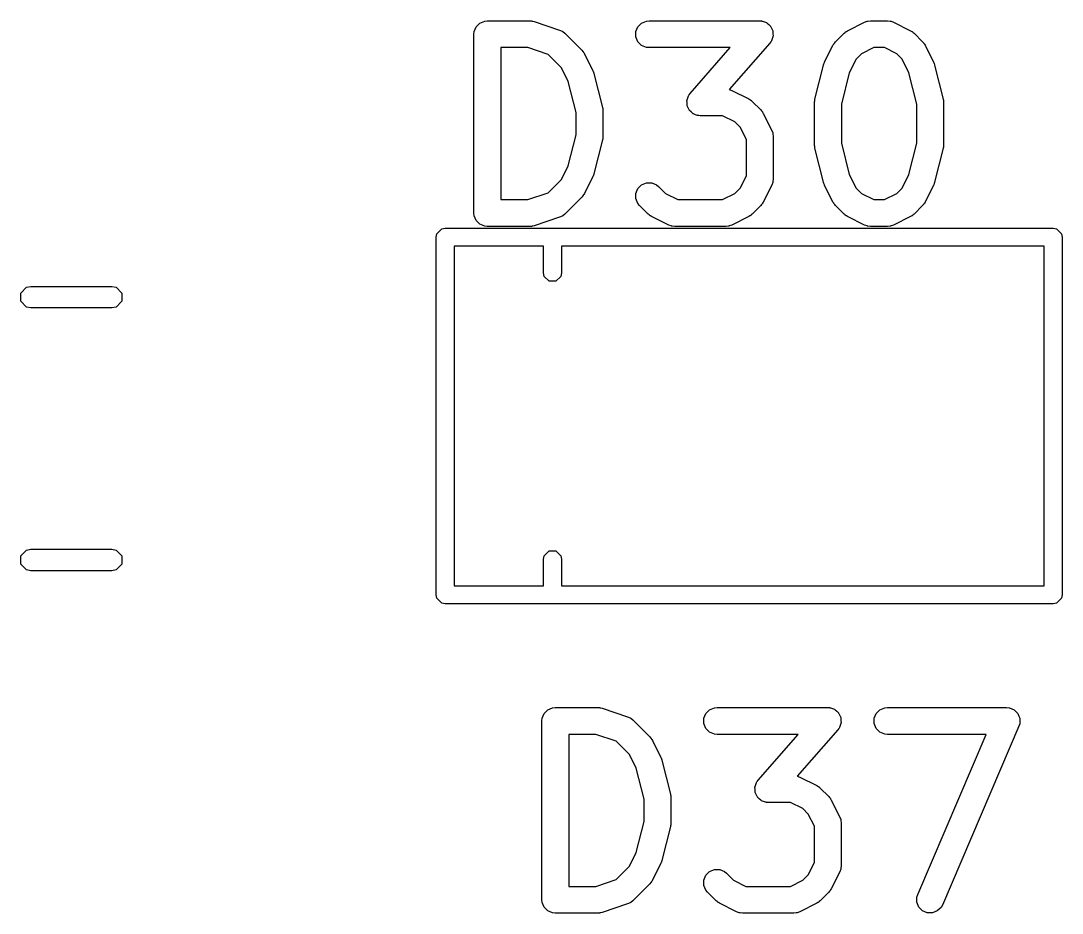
# Model space of a CAD drawing. Header units: inches. Extents: x 1.31 to 5.24, y -7.02 to -1.13.
# Drawn here: x 4.5739 to 4.8031, y -2.239 to -2.0425 of the extents above; entities that cross this region are included whole.
import ezdxf

# ---------------------------------------------------------------- set-up
doc = ezdxf.new("R2010")
doc.units = ezdxf.units.IN
doc.header["$MEASUREMENT"] = 0
doc.layers.add('F.Silkscreen', color=41, linetype='CONTINUOUS', true_color=0xf2eda1)

msp = doc.modelspace()

# ---------------------------------------------------------------- linework, layer by layer
at = {"layer": 'F.Silkscreen', "linetype": 'CONTINUOUS'}
for p, q in [((4.67371, -2.04489), (4.67415, -2.04382)), ((4.67415, -2.04382), (4.67496, -2.04301)), ((4.67496, -2.04301), (4.67603, -2.04257)), ((4.67603, -2.04257), (4.6766, -2.04251)), ((4.6766, -2.04251), (4.68598, -2.04251)), ((4.68598, -2.04251), (4.68627, -2.04254)), ((4.68627, -2.04254), (4.68635, -2.04254)), ((4.68635, -2.04254), (4.68645, -2.04256)), ((4.68645, -2.04256), (4.68655, -2.04257)), ((4.68655, -2.04257), (4.68662, -2.0426)), ((4.68662, -2.0426), (4.68691, -2.04266)), ((4.68691, -2.04266), (4.69253, -2.04454)), ((4.69253, -2.04454), (4.69306, -2.04477)), ((4.70933, -2.04489), (4.70977, -2.04382)), ((4.70977, -2.04382), (4.71058, -2.04301)), ((4.71058, -2.04301), (4.71165, -2.04257)), ((4.71165, -2.04257), (4.71222, -2.04251)), ((4.71222, -2.04251), (4.7366, -2.04251)), ((4.7366, -2.04251), (4.7369, -2.04254)), ((4.7369, -2.04254), (4.73698, -2.04254)), ((4.73698, -2.04254), (4.73703, -2.04256)), ((4.73703, -2.04256), (4.73717, -2.04257)), ((4.73717, -2.04257), (4.73761, -2.04275)), ((4.73761, -2.04275), (4.73807, -2.04291)), ((4.73807, -2.04291), (4.73814, -2.04297)), ((4.73814, -2.04297), (4.73824, -2.04301)), ((4.73824, -2.04301), (4.73857, -2.04335)), ((4.73857, -2.04335), (4.73894, -2.04367)), ((4.73894, -2.04367), (4.73898, -2.04375)), ((4.73898, -2.04375), (4.73905, -2.04382)), ((4.73905, -2.04382), (4.73923, -2.04427)), ((4.73923, -2.04427), (4.73945, -2.0447)), ((4.73945, -2.0447), (4.73945, -2.0448)), ((4.75565, -2.04486), (4.7559, -2.0447)), ((4.7559, -2.0447), (4.75965, -2.04282)), ((4.75965, -2.04282), (4.76019, -2.04262)), ((4.76019, -2.04262), (4.76029, -2.04261)), ((4.76029, -2.04261), (4.76039, -2.04257)), ((4.76039, -2.04257), (4.76097, -2.04251)), ((4.76097, -2.04251), (4.76472, -2.04251)), ((4.76472, -2.04251), (4.76529, -2.04257)), ((4.76529, -2.04257), (4.76539, -2.04261)), ((4.76539, -2.04261), (4.7655, -2.04262)), ((4.7655, -2.04262), (4.76604, -2.04282)), ((4.76604, -2.04282), (4.76979, -2.0447)), ((4.76979, -2.0447), (4.77003, -2.04486)), ((4.67365, -2.04547), (4.67371, -2.04489)), ((4.67365, -2.08484), (4.67365, -2.04547)), ((4.69306, -2.04477), (4.69314, -2.04484)), ((4.69314, -2.04484), (4.69324, -2.04488)), ((4.69324, -2.04488), (4.69369, -2.04525)), ((4.69369, -2.04525), (4.69744, -2.049)), ((4.70933, -2.04604), (4.70933, -2.04489)), ((4.70977, -2.04711), (4.70933, -2.04604)), ((4.73915, -2.04694), (4.73907, -2.04705)), ((4.73931, -2.04648), (4.73915, -2.04694)), ((4.73949, -2.04604), (4.73931, -2.04648)), ((4.73945, -2.0448), (4.73949, -2.04489)), ((4.73949, -2.04489), (4.73949, -2.04537)), ((4.73949, -2.04537), (4.73952, -2.04585)), ((4.73952, -2.04585), (4.73949, -2.04594)), ((4.73949, -2.04594), (4.73949, -2.04604)), ((4.75326, -2.04713), (4.75513, -2.04525)), ((4.75513, -2.04525), (4.75536, -2.04507)), ((4.75536, -2.04507), (4.75541, -2.04501)), ((4.75541, -2.04501), (4.7555, -2.04495)), ((4.7555, -2.04495), (4.75558, -2.04488)), ((4.75558, -2.04488), (4.75565, -2.04486)), ((4.77003, -2.04486), (4.77011, -2.04488)), ((4.77011, -2.04488), (4.77019, -2.04495)), ((4.77019, -2.04495), (4.77028, -2.04501)), ((4.77028, -2.04501), (4.77033, -2.04507)), ((4.77033, -2.04507), (4.77055, -2.04525)), ((4.77055, -2.04525), (4.77243, -2.04713)), ((4.6855, -2.04842), (4.67956, -2.04842)), ((4.67956, -2.04842), (4.67956, -2.08188)), ((4.69001, -2.04992), (4.6855, -2.04842)), ((4.69744, -2.049), (4.69762, -2.04923)), ((4.69762, -2.04923), (4.69768, -2.04928)), ((4.69768, -2.04928), (4.69774, -2.04937)), ((4.71058, -2.04792), (4.70977, -2.04711)), ((4.71165, -2.04836), (4.71058, -2.04792)), ((4.71222, -2.04842), (4.71165, -2.04836)), ((4.73009, -2.04842), (4.71222, -2.04842)), ((4.72125, -2.05852), (4.73009, -2.04842)), ((4.73882, -2.04741), (4.72988, -2.05762)), ((4.739, -2.04716), (4.73882, -2.04741)), ((4.73905, -2.04711), (4.739, -2.04716)), ((4.73907, -2.04705), (4.73905, -2.04711)), ((4.75083, -2.05164), (4.7527, -2.04789)), ((4.7527, -2.04789), (4.75286, -2.04765)), ((4.75286, -2.04765), (4.75289, -2.04757)), ((4.75289, -2.04757), (4.75295, -2.04749)), ((4.75295, -2.04749), (4.75301, -2.0474)), ((4.75301, -2.0474), (4.75307, -2.04735)), ((4.75307, -2.04735), (4.75326, -2.04713)), ((4.76166, -2.04842), (4.75897, -2.04977)), ((4.76402, -2.04842), (4.76166, -2.04842)), ((4.76672, -2.04977), (4.76402, -2.04842)), ((4.77243, -2.04713), (4.77261, -2.04735)), ((4.77261, -2.04735), (4.77267, -2.0474)), ((4.77267, -2.0474), (4.77273, -2.04749)), ((4.77273, -2.04749), (4.7728, -2.04757)), ((4.7728, -2.04757), (4.77283, -2.04765)), ((4.77283, -2.04765), (4.77298, -2.04789)), ((4.77298, -2.04789), (4.77486, -2.05164)), ((4.69292, -2.05284), (4.69001, -2.04992)), ((4.69774, -2.04937), (4.69781, -2.04945)), ((4.69781, -2.04945), (4.69784, -2.04952)), ((4.69784, -2.04952), (4.69799, -2.04977)), ((4.69799, -2.04977), (4.69987, -2.05352)), ((4.75777, -2.05096), (4.75625, -2.05399)), ((4.75897, -2.04977), (4.75777, -2.05096)), ((4.76791, -2.05096), (4.76672, -2.04977)), ((4.76943, -2.05399), (4.76791, -2.05096)), ((4.69444, -2.05587), (4.69292, -2.05284)), ((4.69987, -2.05352), (4.69988, -2.05356)), ((4.69988, -2.05356), (4.6999, -2.05358)), ((4.6999, -2.05358), (4.69998, -2.05382)), ((4.69998, -2.05382), (4.70007, -2.05406)), ((4.74873, -2.05975), (4.7506, -2.05225)), ((4.7506, -2.05225), (4.75062, -2.05221)), ((4.75062, -2.05218), (4.75071, -2.05195)), ((4.75062, -2.05221), (4.75062, -2.05218)), ((4.75071, -2.05195), (4.7508, -2.0517)), ((4.7508, -2.0517), (4.75081, -2.05169)), ((4.75081, -2.05169), (4.75083, -2.05164)), ((4.77486, -2.05164), (4.77487, -2.05169)), ((4.77487, -2.05169), (4.77489, -2.0517)), ((4.77489, -2.0517), (4.77497, -2.05194)), ((4.77497, -2.05194), (4.77506, -2.05218)), ((4.77506, -2.05218), (4.77507, -2.05221)), ((4.77507, -2.05221), (4.77508, -2.05225)), ((4.77508, -2.05225), (4.77696, -2.05975)), ((4.69615, -2.0627), (4.69444, -2.05587)), ((4.70007, -2.05406), (4.70007, -2.05408)), ((4.70007, -2.05408), (4.70009, -2.05412)), ((4.70009, -2.05412), (4.70196, -2.06162)), ((4.75625, -2.05399), (4.75455, -2.06083)), ((4.77114, -2.06083), (4.76943, -2.05399)), ((4.72988, -2.05762), (4.73042, -2.05782)), ((4.73042, -2.05782), (4.73417, -2.0597)), ((4.72054, -2.06008), (4.72058, -2.05999)), ((4.72058, -2.06056), (4.72054, -2.06008)), ((4.72058, -2.05989), (4.72076, -2.05944)), ((4.72058, -2.05999), (4.72058, -2.05989)), ((4.72058, -2.06104), (4.72058, -2.06056)), ((4.72076, -2.05944), (4.72091, -2.05899)), ((4.72091, -2.05899), (4.721, -2.05888)), ((4.721, -2.05888), (4.72102, -2.05882)), ((4.72102, -2.05882), (4.72107, -2.05877)), ((4.72107, -2.05877), (4.72125, -2.05852)), ((4.73417, -2.0597), (4.73441, -2.05985)), ((4.73441, -2.05985), (4.73449, -2.05988)), ((4.73449, -2.05988), (4.73457, -2.05995)), ((4.73457, -2.05995), (4.73466, -2.06001)), ((4.73466, -2.06001), (4.73471, -2.06006)), ((4.73471, -2.06006), (4.73493, -2.06025)), ((4.73493, -2.06025), (4.73681, -2.06213)), ((4.74864, -2.06032), (4.74868, -2.0601)), ((4.74865, -2.06036), (4.74864, -2.06032)), ((4.74864, -2.06046), (4.74865, -2.06036)), ((4.74864, -2.06984), (4.74864, -2.06046)), ((4.74868, -2.0601), (4.7487, -2.05989)), ((4.7487, -2.05989), (4.74871, -2.05985)), ((4.74871, -2.05985), (4.74873, -2.05975)), ((4.77696, -2.05975), (4.77697, -2.05985)), ((4.77697, -2.05985), (4.77699, -2.05989)), ((4.77699, -2.05989), (4.77701, -2.0601)), ((4.77701, -2.0601), (4.77704, -2.06032)), ((4.77704, -2.06032), (4.77703, -2.06036)), ((4.77703, -2.06036), (4.77704, -2.06046)), ((4.77704, -2.06046), (4.77704, -2.06984)), ((4.69615, -2.0676), (4.69615, -2.0627)), ((4.70196, -2.06162), (4.70198, -2.06172)), ((4.70198, -2.06172), (4.702, -2.06176)), ((4.702, -2.06176), (4.70202, -2.06198)), ((4.70202, -2.06198), (4.70205, -2.06219)), ((4.70205, -2.06219), (4.70204, -2.06224)), ((4.70204, -2.06224), (4.70205, -2.06234)), ((4.70205, -2.06234), (4.70205, -2.06796)), ((4.72061, -2.06113), (4.72058, -2.06104)), ((4.72062, -2.06123), (4.72061, -2.06113)), ((4.72083, -2.06166), (4.72062, -2.06123)), ((4.72102, -2.0621), (4.72083, -2.06166)), ((4.72109, -2.06217), (4.72102, -2.0621)), ((4.72113, -2.06226), (4.72109, -2.06217)), ((4.72149, -2.06258), (4.72113, -2.06226)), ((4.72183, -2.06292), (4.72149, -2.06258)), ((4.72192, -2.06296), (4.72183, -2.06292)), ((4.722, -2.06302), (4.72192, -2.06296)), ((4.72245, -2.06318), (4.722, -2.06302)), ((4.73681, -2.06213), (4.73699, -2.06235)), ((4.73699, -2.06235), (4.73705, -2.0624)), ((4.73705, -2.0624), (4.73711, -2.06249)), ((4.73711, -2.06249), (4.73718, -2.06257)), ((4.73718, -2.06257), (4.73721, -2.06264)), ((4.73721, -2.06264), (4.73736, -2.06289)), ((4.73736, -2.06289), (4.73924, -2.06664)), ((4.75455, -2.06083), (4.75455, -2.06947)), ((4.77114, -2.06947), (4.77114, -2.06083)), ((4.7229, -2.06336), (4.72245, -2.06318)), ((4.72304, -2.06337), (4.7229, -2.06336)), ((4.72309, -2.06339), (4.72304, -2.06337)), ((4.72317, -2.06339), (4.72309, -2.06339)), ((4.72347, -2.06342), (4.72317, -2.06339)), ((4.7284, -2.06342), (4.72347, -2.06342)), ((4.7311, -2.06476), (4.7284, -2.06342)), ((4.73229, -2.06596), (4.7311, -2.06476)), ((4.69444, -2.07443), (4.69615, -2.0676)), ((4.73364, -2.06866), (4.73229, -2.06596)), ((4.73924, -2.06664), (4.73944, -2.06718)), ((4.73944, -2.06718), (4.73945, -2.06729)), ((4.73945, -2.06729), (4.73949, -2.06739)), ((4.73949, -2.06739), (4.73955, -2.06796)), ((4.70196, -2.06868), (4.70009, -2.07618)), ((4.70198, -2.06858), (4.70196, -2.06868)), ((4.702, -2.06854), (4.70198, -2.06858)), ((4.70202, -2.06832), (4.702, -2.06854)), ((4.70205, -2.06811), (4.70202, -2.06832)), ((4.70205, -2.06796), (4.70204, -2.06806)), ((4.70204, -2.06806), (4.70205, -2.06811)), ((4.73364, -2.07664), (4.73364, -2.06866)), ((4.73955, -2.06796), (4.73955, -2.07734)), ((4.74865, -2.06994), (4.74864, -2.06984)), ((4.74864, -2.06998), (4.74865, -2.06994)), ((4.75455, -2.06947), (4.75625, -2.07631)), ((4.76943, -2.07631), (4.77114, -2.06947)), ((4.77704, -2.06984), (4.77703, -2.06994)), ((4.77703, -2.06994), (4.77704, -2.06998)), ((4.74868, -2.0702), (4.74864, -2.06998)), ((4.7487, -2.07041), (4.74868, -2.0702)), ((4.74871, -2.07045), (4.7487, -2.07041)), ((4.74873, -2.07055), (4.74871, -2.07045)), ((4.7506, -2.07805), (4.74873, -2.07055)), ((4.77696, -2.07055), (4.77508, -2.07805)), ((4.77697, -2.07045), (4.77696, -2.07055)), ((4.77699, -2.07041), (4.77697, -2.07045)), ((4.77701, -2.0702), (4.77699, -2.07041)), ((4.77704, -2.06998), (4.77701, -2.0702)), ((4.69292, -2.07746), (4.69444, -2.07443)), ((4.69987, -2.07678), (4.69799, -2.08053)), ((4.69988, -2.07674), (4.69987, -2.07678)), ((4.6999, -2.07672), (4.69988, -2.07674)), ((4.69998, -2.07648), (4.6999, -2.07672)), ((4.70007, -2.07624), (4.69998, -2.07648)), ((4.70009, -2.07618), (4.70007, -2.07622)), ((4.70007, -2.07622), (4.70007, -2.07624)), ((4.73229, -2.07934), (4.73364, -2.07664)), ((4.75625, -2.07631), (4.75777, -2.07934)), ((4.76791, -2.07934), (4.76943, -2.07631)), ((4.69001, -2.08038), (4.69292, -2.07746)), ((4.70977, -2.07945), (4.71058, -2.07863)), ((4.71058, -2.07863), (4.71165, -2.07819)), ((4.71165, -2.07819), (4.7128, -2.07819)), ((4.7128, -2.07819), (4.71386, -2.07863)), ((4.71386, -2.07863), (4.71431, -2.079)), ((4.71431, -2.079), (4.71585, -2.08053)), ((4.73924, -2.07866), (4.73736, -2.08241)), ((4.73944, -2.07812), (4.73924, -2.07866)), ((4.73945, -2.07801), (4.73944, -2.07812)), ((4.73949, -2.07791), (4.73945, -2.07801)), ((4.73955, -2.07734), (4.73949, -2.07791)), ((4.75062, -2.07809), (4.7506, -2.07805)), ((4.75062, -2.07812), (4.75062, -2.07809)), ((4.75071, -2.07836), (4.75062, -2.07812)), ((4.7508, -2.0786), (4.75071, -2.07836)), ((4.75081, -2.07861), (4.7508, -2.0786)), ((4.75083, -2.07866), (4.75081, -2.07861)), ((4.7527, -2.08241), (4.75083, -2.07866)), ((4.77486, -2.07866), (4.77298, -2.08241)), ((4.77487, -2.07861), (4.77486, -2.07866)), ((4.77489, -2.0786), (4.77487, -2.07861)), ((4.77497, -2.07836), (4.77489, -2.0786)), ((4.77506, -2.07812), (4.77497, -2.07836)), ((4.77507, -2.07809), (4.77506, -2.07812)), ((4.77508, -2.07805), (4.77507, -2.07809)), ((4.6855, -2.08188), (4.69001, -2.08038)), ((4.69744, -2.0813), (4.69369, -2.08505)), ((4.69762, -2.08107), (4.69744, -2.0813)), ((4.69768, -2.08102), (4.69762, -2.08107)), ((4.69774, -2.08093), (4.69768, -2.08102)), ((4.69781, -2.08085), (4.69774, -2.08093)), ((4.69784, -2.08078), (4.69781, -2.08085)), ((4.69799, -2.08053), (4.69784, -2.08078)), ((4.70933, -2.08051), (4.70977, -2.07945)), ((4.70933, -2.08166), (4.70933, -2.08051)), ((4.71585, -2.08053), (4.71854, -2.08188)), ((4.7284, -2.08188), (4.7311, -2.08053)), ((4.7311, -2.08053), (4.73229, -2.07934)), ((4.75777, -2.07934), (4.75897, -2.08053)), ((4.75897, -2.08053), (4.76166, -2.08188)), ((4.76402, -2.08188), (4.76672, -2.08053)), ((4.76672, -2.08053), (4.76791, -2.07934)), ((4.67956, -2.08188), (4.6855, -2.08188)), ((4.70977, -2.08273), (4.70933, -2.08166)), ((4.71014, -2.08317), (4.70977, -2.08273)), ((4.71201, -2.08505), (4.71014, -2.08317)), ((4.71854, -2.08188), (4.7284, -2.08188)), ((4.73681, -2.08317), (4.73493, -2.08505)), ((4.73699, -2.08295), (4.73681, -2.08317)), ((4.73705, -2.0829), (4.73699, -2.08295)), ((4.73711, -2.08281), (4.73705, -2.0829)), ((4.73718, -2.08273), (4.73711, -2.08281)), ((4.73721, -2.08265), (4.73718, -2.08273)), ((4.73736, -2.08241), (4.73721, -2.08265)), ((4.75286, -2.08265), (4.7527, -2.08241)), ((4.75289, -2.08273), (4.75286, -2.08265)), ((4.75295, -2.08281), (4.75289, -2.08273)), ((4.75301, -2.0829), (4.75295, -2.08281)), ((4.75307, -2.08295), (4.75301, -2.0829)), ((4.75326, -2.08317), (4.75307, -2.08295)), ((4.75513, -2.08505), (4.75326, -2.08317)), ((4.76166, -2.08188), (4.76402, -2.08188)), ((4.77243, -2.08317), (4.77055, -2.08505)), ((4.77261, -2.08295), (4.77243, -2.08317)), ((4.77267, -2.0829), (4.77261, -2.08295)), ((4.77273, -2.08281), (4.77267, -2.0829)), ((4.7728, -2.08273), (4.77273, -2.08281)), ((4.77283, -2.08265), (4.7728, -2.08273)), ((4.77298, -2.08241), (4.77283, -2.08265)), ((4.67371, -2.08541), (4.67365, -2.08484)), ((4.67415, -2.08648), (4.67371, -2.08541)), ((4.69253, -2.08576), (4.68691, -2.08764)), ((4.69306, -2.08553), (4.69253, -2.08576)), ((4.69314, -2.08546), (4.69306, -2.08553)), ((4.69324, -2.08542), (4.69314, -2.08546)), ((4.69369, -2.08505), (4.69324, -2.08542)), ((4.71224, -2.08523), (4.71201, -2.08505)), ((4.71229, -2.08529), (4.71224, -2.08523)), ((4.71238, -2.08535), (4.71229, -2.08529)), ((4.71246, -2.08542), (4.71238, -2.08535)), ((4.71253, -2.08545), (4.71246, -2.08542)), ((4.71278, -2.0856), (4.71253, -2.08545)), ((4.71653, -2.08748), (4.71278, -2.0856)), ((4.73417, -2.0856), (4.73042, -2.08748)), ((4.73441, -2.08545), (4.73417, -2.0856)), ((4.73449, -2.08542), (4.73441, -2.08545)), ((4.73457, -2.08535), (4.73449, -2.08542)), ((4.73466, -2.08529), (4.73457, -2.08535)), ((4.73471, -2.08523), (4.73466, -2.08529)), ((4.73493, -2.08505), (4.73471, -2.08523)), ((4.75536, -2.08523), (4.75513, -2.08505)), ((4.75541, -2.08529), (4.75536, -2.08523)), ((4.7555, -2.08535), (4.75541, -2.08529)), ((4.75558, -2.08542), (4.7555, -2.08535)), ((4.75565, -2.08545), (4.75558, -2.08542)), ((4.7559, -2.0856), (4.75565, -2.08545)), ((4.75965, -2.08748), (4.7559, -2.0856)), ((4.76979, -2.0856), (4.76604, -2.08748)), ((4.77003, -2.08545), (4.76979, -2.0856)), ((4.77011, -2.08542), (4.77003, -2.08545)), ((4.77019, -2.08535), (4.77011, -2.08542)), ((4.77028, -2.08529), (4.77019, -2.08535)), ((4.77033, -2.08523), (4.77028, -2.08529)), ((4.77055, -2.08505), (4.77033, -2.08523)), ((4.66657, -2.08834), (4.66732, -2.08819)), ((4.66732, -2.08819), (4.80118, -2.08819)), ((4.67496, -2.08729), (4.67415, -2.08648)), ((4.67603, -2.08773), (4.67496, -2.08729)), ((4.6766, -2.08779), (4.67603, -2.08773)), ((4.68598, -2.08779), (4.6766, -2.08779)), ((4.68627, -2.08776), (4.68598, -2.08779)), ((4.68635, -2.08776), (4.68627, -2.08776)), ((4.68645, -2.08774), (4.68635, -2.08776)), ((4.68655, -2.08773), (4.68645, -2.08774)), ((4.68662, -2.0877), (4.68655, -2.08773)), ((4.68691, -2.08764), (4.68662, -2.0877)), ((4.71707, -2.08768), (4.71653, -2.08748)), ((4.71717, -2.08769), (4.71707, -2.08768)), ((4.71727, -2.08773), (4.71717, -2.08769)), ((4.71785, -2.08779), (4.71727, -2.08773)), ((4.7291, -2.08779), (4.71785, -2.08779)), ((4.72967, -2.08773), (4.7291, -2.08779)), ((4.72977, -2.08769), (4.72967, -2.08773)), ((4.72988, -2.08768), (4.72977, -2.08769)), ((4.73042, -2.08748), (4.72988, -2.08768)), ((4.76019, -2.08768), (4.75965, -2.08748)), ((4.76029, -2.08769), (4.76019, -2.08768)), ((4.76039, -2.08773), (4.76029, -2.08769)), ((4.76097, -2.08779), (4.76039, -2.08773)), ((4.76472, -2.08779), (4.76097, -2.08779)), ((4.76529, -2.08773), (4.76472, -2.08779)), ((4.76539, -2.08769), (4.76529, -2.08773)), ((4.7655, -2.08768), (4.76539, -2.08769)), ((4.76604, -2.08748), (4.7655, -2.08768)), ((4.80118, -2.08819), (4.80193, -2.08834)), ((4.66535, -2.09016), (4.6655, -2.0894)), ((4.66535, -2.1689), (4.66535, -2.09016)), ((4.6655, -2.0894), (4.66657, -2.08834)), ((4.80193, -2.08834), (4.803, -2.0894)), ((4.803, -2.0894), (4.80315, -2.09016)), ((4.80315, -2.09016), (4.80315, -2.1689)), ((4.68898, -2.09213), (4.66929, -2.09213)), ((4.66929, -2.09213), (4.66929, -2.16693)), ((4.68898, -2.09803), (4.68898, -2.09213)), ((4.69291, -2.09213), (4.69291, -2.09803)), ((4.79921, -2.09213), (4.69291, -2.09213)), ((4.79921, -2.16693), (4.79921, -2.09213)), ((4.68913, -2.09878), (4.68898, -2.09803)), ((4.69019, -2.09985), (4.68913, -2.09878)), ((4.69276, -2.09878), (4.6917, -2.09985)), ((4.69291, -2.09803), (4.69276, -2.09878)), ((4.57392, -2.10244), (4.5752, -2.10116)), ((4.5752, -2.10116), (4.5761, -2.10098)), ((4.5761, -2.10098), (4.59398, -2.10098)), ((4.59398, -2.10098), (4.59488, -2.10116)), ((4.59488, -2.10116), (4.59616, -2.10244)), ((4.6917, -2.09985), (4.69019, -2.09985)), ((4.57392, -2.10425), (4.57392, -2.10244)), ((4.5752, -2.10553), (4.57392, -2.10425)), ((4.59616, -2.10425), (4.59488, -2.10553)), ((4.59616, -2.10244), (4.59616, -2.10425)), ((4.5761, -2.10571), (4.5752, -2.10553)), ((4.59398, -2.10571), (4.5761, -2.10571)), ((4.59488, -2.10553), (4.59398, -2.10571)), ((4.57392, -2.16032), (4.5752, -2.15904)), ((4.5752, -2.15904), (4.5761, -2.15886)), ((4.5761, -2.15886), (4.59398, -2.15886)), ((4.59398, -2.15886), (4.59488, -2.15904)), ((4.59488, -2.15904), (4.59616, -2.16032)), ((4.68913, -2.16027), (4.69019, -2.1592)), ((4.69019, -2.1592), (4.6917, -2.1592)), ((4.6917, -2.1592), (4.69276, -2.16027)), ((4.57392, -2.16212), (4.57392, -2.16032)), ((4.59616, -2.16032), (4.59616, -2.16212)), ((4.68898, -2.16102), (4.68913, -2.16027)), ((4.68898, -2.16693), (4.68898, -2.16102)), ((4.69276, -2.16027), (4.69291, -2.16102)), ((4.69291, -2.16102), (4.69291, -2.16693)), ((4.5752, -2.1634), (4.57392, -2.16212)), ((4.5761, -2.16358), (4.5752, -2.1634)), ((4.59398, -2.16358), (4.5761, -2.16358)), ((4.59488, -2.1634), (4.59398, -2.16358)), ((4.59616, -2.16212), (4.59488, -2.1634)), ((4.66929, -2.16693), (4.68898, -2.16693)), ((4.69291, -2.16693), (4.79921, -2.16693)), ((4.6655, -2.16965), (4.66535, -2.1689)), ((4.66657, -2.17072), (4.6655, -2.16965)), ((4.66732, -2.17087), (4.66657, -2.17072)), ((4.80193, -2.17072), (4.80118, -2.17087)), ((4.803, -2.16965), (4.80193, -2.17072)), ((4.80315, -2.1689), (4.803, -2.16965)), ((4.80118, -2.17087), (4.66732, -2.17087)), ((4.68992, -2.19419), (4.69099, -2.19375)), ((4.69099, -2.19375), (4.69156, -2.19369)), ((4.69156, -2.19369), (4.70094, -2.19369)), ((4.70094, -2.19369), (4.70123, -2.19372)), ((4.70123, -2.19372), (4.70131, -2.19372)), ((4.70131, -2.19372), (4.70141, -2.19374)), ((4.70141, -2.19374), (4.70151, -2.19375)), ((4.70151, -2.19375), (4.70159, -2.19378)), ((4.72554, -2.19419), (4.72661, -2.19375)), ((4.72661, -2.19375), (4.72718, -2.19369)), ((4.72718, -2.19369), (4.75156, -2.19369)), ((4.75156, -2.19369), (4.75186, -2.19372)), ((4.75186, -2.19372), (4.75194, -2.19372)), ((4.75194, -2.19372), (4.75199, -2.19374)), ((4.75199, -2.19374), (4.75213, -2.19375)), ((4.75213, -2.19375), (4.75258, -2.19393)), ((4.76304, -2.19419), (4.7641, -2.19375)), ((4.7641, -2.19375), (4.76468, -2.19369)), ((4.76468, -2.19369), (4.79093, -2.19369)), ((4.79093, -2.19369), (4.7915, -2.19375)), ((4.7915, -2.19375), (4.79152, -2.19376)), ((4.68867, -2.19607), (4.68911, -2.19501)), ((4.68911, -2.19501), (4.68992, -2.19419)), ((4.70159, -2.19378), (4.70187, -2.19385)), ((4.70187, -2.19385), (4.7075, -2.19572)), ((4.7075, -2.19572), (4.70802, -2.19596)), ((4.70802, -2.19596), (4.7081, -2.19603)), ((4.7081, -2.19603), (4.7082, -2.19607)), ((4.72429, -2.19607), (4.72473, -2.19501)), ((4.72473, -2.19501), (4.72554, -2.19419)), ((4.75258, -2.19393), (4.75303, -2.19409)), ((4.75303, -2.19409), (4.7531, -2.19415)), ((4.7531, -2.19415), (4.7532, -2.19419)), ((4.7532, -2.19419), (4.75354, -2.19453)), ((4.75354, -2.19453), (4.7539, -2.19485)), ((4.7539, -2.19485), (4.75394, -2.19494)), ((4.75394, -2.19494), (4.75401, -2.19501)), ((4.75401, -2.19501), (4.75419, -2.19545)), ((4.75419, -2.19545), (4.75441, -2.19588)), ((4.75441, -2.19588), (4.75441, -2.19598)), ((4.75441, -2.19598), (4.75445, -2.19607)), ((4.76178, -2.19607), (4.76222, -2.19501)), ((4.76222, -2.19501), (4.76304, -2.19419)), ((4.79152, -2.19376), (4.79154, -2.19376)), ((4.79154, -2.19376), (4.79205, -2.19398)), ((4.79205, -2.19398), (4.79257, -2.19419)), ((4.79257, -2.19419), (4.79258, -2.1942)), ((4.79258, -2.1942), (4.7926, -2.19421)), ((4.7926, -2.19421), (4.79299, -2.19461)), ((4.79299, -2.19461), (4.79338, -2.19501)), ((4.79338, -2.19501), (4.79339, -2.19502)), ((4.79339, -2.19502), (4.7934, -2.19504)), ((4.7934, -2.19504), (4.79361, -2.19556)), ((4.79361, -2.19556), (4.79382, -2.19607)), ((4.68861, -2.19665), (4.68867, -2.19607)), ((4.68861, -2.23602), (4.68861, -2.19665)), ((4.7082, -2.19607), (4.70865, -2.19643)), ((4.70865, -2.19643), (4.7124, -2.20018)), ((4.72429, -2.19722), (4.72429, -2.19607)), ((4.72473, -2.19829), (4.72429, -2.19722)), ((4.72554, -2.1991), (4.72473, -2.19829)), ((4.75401, -2.19829), (4.75396, -2.19834)), ((4.75403, -2.19823), (4.75401, -2.19829)), ((4.75411, -2.19812), (4.75403, -2.19823)), ((4.75427, -2.19767), (4.75411, -2.19812)), ((4.75445, -2.19722), (4.75427, -2.19767)), ((4.75445, -2.19607), (4.75445, -2.19655)), ((4.75445, -2.19655), (4.75448, -2.19703)), ((4.75448, -2.19703), (4.75445, -2.19712)), ((4.75445, -2.19712), (4.75445, -2.19722)), ((4.76178, -2.19722), (4.76178, -2.19607)), ((4.76222, -2.19829), (4.76178, -2.19722)), ((4.76304, -2.1991), (4.76222, -2.19829)), ((4.79364, -2.19781), (4.77677, -2.23718)), ((4.79381, -2.19726), (4.79364, -2.19781)), ((4.79382, -2.19724), (4.79381, -2.19726)), ((4.79382, -2.19607), (4.79382, -2.19609)), ((4.79382, -2.19609), (4.79383, -2.19611)), ((4.79383, -2.19611), (4.79382, -2.19666)), ((4.79382, -2.19666), (4.79382, -2.19722)), ((4.79382, -2.19722), (4.79382, -2.19724)), ((4.70046, -2.1996), (4.69452, -2.1996)), ((4.69452, -2.1996), (4.69452, -2.23306)), ((4.70497, -2.2011), (4.70046, -2.1996)), ((4.7124, -2.20018), (4.71258, -2.20041)), ((4.71258, -2.20041), (4.71264, -2.20046)), ((4.71264, -2.20046), (4.7127, -2.20055)), ((4.7127, -2.20055), (4.71277, -2.20063)), ((4.72661, -2.19954), (4.72554, -2.1991)), ((4.72718, -2.1996), (4.72661, -2.19954)), ((4.74505, -2.1996), (4.72718, -2.1996)), ((4.73621, -2.2097), (4.74505, -2.1996)), ((4.75378, -2.19859), (4.74485, -2.2088)), ((4.75396, -2.19834), (4.75378, -2.19859)), ((4.7641, -2.19954), (4.76304, -2.1991)), ((4.76468, -2.1996), (4.7641, -2.19954)), ((4.78645, -2.1996), (4.76468, -2.1996)), ((4.77134, -2.23485), (4.78645, -2.1996)), ((4.70788, -2.20402), (4.70497, -2.2011)), ((4.71277, -2.20063), (4.7128, -2.2007)), ((4.7128, -2.2007), (4.71295, -2.20095)), ((4.71295, -2.20095), (4.71483, -2.2047)), ((4.7094, -2.20705), (4.70788, -2.20402)), ((4.71483, -2.2047), (4.71484, -2.20474)), ((4.71484, -2.20474), (4.71486, -2.20476)), ((4.71486, -2.20476), (4.71494, -2.205)), ((4.71494, -2.205), (4.71503, -2.20524)), ((4.71111, -2.21388), (4.7094, -2.20705)), ((4.71503, -2.20524), (4.71504, -2.20526)), ((4.71504, -2.20526), (4.71505, -2.2053)), ((4.71505, -2.2053), (4.71693, -2.2128)), ((4.73603, -2.20995), (4.73621, -2.2097)), ((4.74485, -2.2088), (4.74538, -2.209)), ((4.74538, -2.209), (4.74913, -2.21088)), ((4.7355, -2.21126), (4.73554, -2.21117)), ((4.73554, -2.21174), (4.7355, -2.21126)), ((4.73554, -2.21107), (4.73572, -2.21063)), ((4.73554, -2.21117), (4.73554, -2.21107)), ((4.73554, -2.21222), (4.73554, -2.21174)), ((4.73572, -2.21063), (4.73587, -2.21017)), ((4.73587, -2.21017), (4.73596, -2.21006)), ((4.73596, -2.21006), (4.73598, -2.21)), ((4.73598, -2.21), (4.73603, -2.20995)), ((4.74913, -2.21088), (4.74937, -2.21103)), ((4.74937, -2.21103), (4.74945, -2.21106)), ((4.74945, -2.21106), (4.74953, -2.21113)), ((4.74953, -2.21113), (4.74962, -2.21119)), ((4.74962, -2.21119), (4.74967, -2.21125)), ((4.74967, -2.21125), (4.74989, -2.21143)), ((4.74989, -2.21143), (4.75177, -2.21331)), ((4.71111, -2.21878), (4.71111, -2.21388)), ((4.71693, -2.2128), (4.71694, -2.2129)), ((4.71694, -2.2129), (4.71696, -2.21294)), ((4.71696, -2.21294), (4.71698, -2.21316)), ((4.71698, -2.21316), (4.71701, -2.21338)), ((4.71701, -2.21338), (4.717, -2.21342)), ((4.717, -2.21342), (4.71701, -2.21352)), ((4.71701, -2.21352), (4.71701, -2.21914)), ((4.73557, -2.21231), (4.73554, -2.21222)), ((4.73558, -2.21241), (4.73557, -2.21231)), ((4.73579, -2.21284), (4.73558, -2.21241)), ((4.73598, -2.21328), (4.73579, -2.21284)), ((4.73605, -2.21336), (4.73598, -2.21328)), ((4.73609, -2.21344), (4.73605, -2.21336)), ((4.73645, -2.21376), (4.73609, -2.21344)), ((4.73679, -2.2141), (4.73645, -2.21376)), ((4.73688, -2.21414), (4.73679, -2.2141)), ((4.73696, -2.2142), (4.73688, -2.21414)), ((4.73741, -2.21436), (4.73696, -2.2142)), ((4.73786, -2.21454), (4.73741, -2.21436)), ((4.75177, -2.21331), (4.75195, -2.21353)), ((4.75195, -2.21353), (4.75201, -2.21358)), ((4.75201, -2.21358), (4.75207, -2.21367)), ((4.75207, -2.21367), (4.75214, -2.21375)), ((4.75214, -2.21375), (4.75217, -2.21383)), ((4.75217, -2.21383), (4.75232, -2.21407)), ((4.75232, -2.21407), (4.7542, -2.21782)), ((4.738, -2.21455), (4.73786, -2.21454)), ((4.73805, -2.21457), (4.738, -2.21455)), ((4.73813, -2.21457), (4.73805, -2.21457)), ((4.73843, -2.2146), (4.73813, -2.21457)), ((4.74336, -2.2146), (4.73843, -2.2146)), ((4.74606, -2.21595), (4.74336, -2.2146)), ((4.74725, -2.21714), (4.74606, -2.21595)), ((4.7094, -2.22561), (4.71111, -2.21878)), ((4.7486, -2.21984), (4.74725, -2.21714)), ((4.7542, -2.21782), (4.7544, -2.21836)), ((4.7544, -2.21836), (4.75441, -2.21847)), ((4.75441, -2.21847), (4.75445, -2.21857)), ((4.75445, -2.21857), (4.75451, -2.21914)), ((4.71693, -2.21986), (4.71505, -2.22736)), ((4.71694, -2.21976), (4.71693, -2.21986)), ((4.71696, -2.21972), (4.71694, -2.21976)), ((4.71698, -2.2195), (4.71696, -2.21972)), ((4.71701, -2.21929), (4.71698, -2.2195)), ((4.71701, -2.21914), (4.717, -2.21924)), ((4.717, -2.21924), (4.71701, -2.21929)), ((4.7486, -2.22782), (4.7486, -2.21984)), ((4.75451, -2.21914), (4.75451, -2.22852)), ((4.70788, -2.22864), (4.7094, -2.22561)), ((4.71483, -2.22796), (4.71295, -2.23171)), ((4.71484, -2.22792), (4.71483, -2.22796)), ((4.71486, -2.2279), (4.71484, -2.22792)), ((4.71494, -2.22766), (4.71486, -2.2279)), ((4.71503, -2.22742), (4.71494, -2.22766)), ((4.71504, -2.2274), (4.71503, -2.22742)), ((4.71505, -2.22736), (4.71504, -2.2274)), ((4.74725, -2.23052), (4.7486, -2.22782)), ((4.70497, -2.23156), (4.70788, -2.22864)), ((4.72473, -2.23063), (4.72554, -2.22981)), ((4.72554, -2.22981), (4.72661, -2.22937)), ((4.72661, -2.22937), (4.72776, -2.22937)), ((4.72776, -2.22937), (4.72882, -2.22981)), ((4.72882, -2.22981), (4.72927, -2.23018)), ((4.72927, -2.23018), (4.73081, -2.23171)), ((4.7542, -2.22984), (4.75232, -2.23359)), ((4.7544, -2.2293), (4.7542, -2.22984)), ((4.75441, -2.22919), (4.7544, -2.2293)), ((4.75445, -2.22909), (4.75441, -2.22919)), ((4.75451, -2.22852), (4.75445, -2.22909)), ((4.70046, -2.23306), (4.70497, -2.23156)), ((4.7124, -2.23248), (4.70865, -2.23623)), ((4.71258, -2.23225), (4.7124, -2.23248)), ((4.71264, -2.2322), (4.71258, -2.23225)), ((4.7127, -2.23211), (4.71264, -2.2322)), ((4.71277, -2.23203), (4.7127, -2.23211)), ((4.7128, -2.23196), (4.71277, -2.23203)), ((4.71295, -2.23171), (4.7128, -2.23196)), ((4.72429, -2.23169), (4.72473, -2.23063)), ((4.72429, -2.23284), (4.72429, -2.23169)), ((4.73081, -2.23171), (4.73351, -2.23306)), ((4.74336, -2.23306), (4.74606, -2.23171)), ((4.74606, -2.23171), (4.74725, -2.23052)), ((4.69452, -2.23306), (4.70046, -2.23306)), ((4.72473, -2.23391), (4.72429, -2.23284)), ((4.7251, -2.23435), (4.72473, -2.23391)), ((4.72697, -2.23623), (4.7251, -2.23435)), ((4.73351, -2.23306), (4.74336, -2.23306)), ((4.75177, -2.23435), (4.74989, -2.23623)), ((4.75195, -2.23413), (4.75177, -2.23435)), ((4.75201, -2.23408), (4.75195, -2.23413)), ((4.75207, -2.23399), (4.75201, -2.23408)), ((4.75214, -2.23391), (4.75207, -2.23399)), ((4.75217, -2.23384), (4.75214, -2.23391)), ((4.75232, -2.23359), (4.75217, -2.23384)), ((4.77116, -2.23541), (4.77134, -2.23485)), ((4.68867, -2.23659), (4.68861, -2.23602)), ((4.68911, -2.23766), (4.68867, -2.23659)), ((4.7075, -2.23694), (4.70187, -2.23882)), ((4.70802, -2.23671), (4.7075, -2.23694)), ((4.7081, -2.23664), (4.70802, -2.23671)), ((4.7082, -2.2366), (4.7081, -2.23664)), ((4.70865, -2.23623), (4.7082, -2.2366)), ((4.7272, -2.23642), (4.72697, -2.23623)), ((4.72725, -2.23647), (4.7272, -2.23642)), ((4.72734, -2.23653), (4.72725, -2.23647)), ((4.72742, -2.2366), (4.72734, -2.23653)), ((4.72749, -2.23663), (4.72742, -2.2366)), ((4.72774, -2.23678), (4.72749, -2.23663)), ((4.73149, -2.23866), (4.72774, -2.23678)), ((4.74913, -2.23678), (4.74538, -2.23866)), ((4.74937, -2.23663), (4.74913, -2.23678)), ((4.74945, -2.2366), (4.74937, -2.23663)), ((4.74953, -2.23653), (4.74945, -2.2366)), ((4.74962, -2.23647), (4.74953, -2.23653)), ((4.74967, -2.23642), (4.74962, -2.23647)), ((4.74989, -2.23623), (4.74967, -2.23642)), ((4.77115, -2.23656), (4.77116, -2.23541)), ((4.77158, -2.23763), (4.77115, -2.23656)), ((4.77677, -2.23718), (4.77649, -2.23769)), ((4.68992, -2.23847), (4.68911, -2.23766)), ((4.69099, -2.23891), (4.68992, -2.23847)), ((4.69156, -2.23897), (4.69099, -2.23891)), ((4.70094, -2.23897), (4.69156, -2.23897)), ((4.70123, -2.23894), (4.70094, -2.23897)), ((4.70131, -2.23895), (4.70123, -2.23894)), ((4.70141, -2.23892), (4.70131, -2.23895)), ((4.70151, -2.23891), (4.70141, -2.23892)), ((4.70159, -2.23888), (4.70151, -2.23891)), ((4.70187, -2.23882), (4.70159, -2.23888)), ((4.73203, -2.23886), (4.73149, -2.23866)), ((4.73213, -2.23887), (4.73203, -2.23886)), ((4.73223, -2.23891), (4.73213, -2.23887)), ((4.73281, -2.23897), (4.73223, -2.23891)), ((4.74406, -2.23897), (4.73281, -2.23897)), ((4.74463, -2.23891), (4.74406, -2.23897)), ((4.74473, -2.23887), (4.74463, -2.23891)), ((4.74484, -2.23886), (4.74473, -2.23887)), ((4.74538, -2.23866), (4.74484, -2.23886)), ((4.77238, -2.23845), (4.77158, -2.23763)), ((4.77344, -2.23891), (4.77238, -2.23845)), ((4.77459, -2.23892), (4.77344, -2.23891)), ((4.77566, -2.23849), (4.77459, -2.23892)), ((4.77649, -2.23769), (4.77566, -2.23849))]:
    msp.add_line(p, q, dxfattribs=at)

doc.saveas('drawing.dxf')
